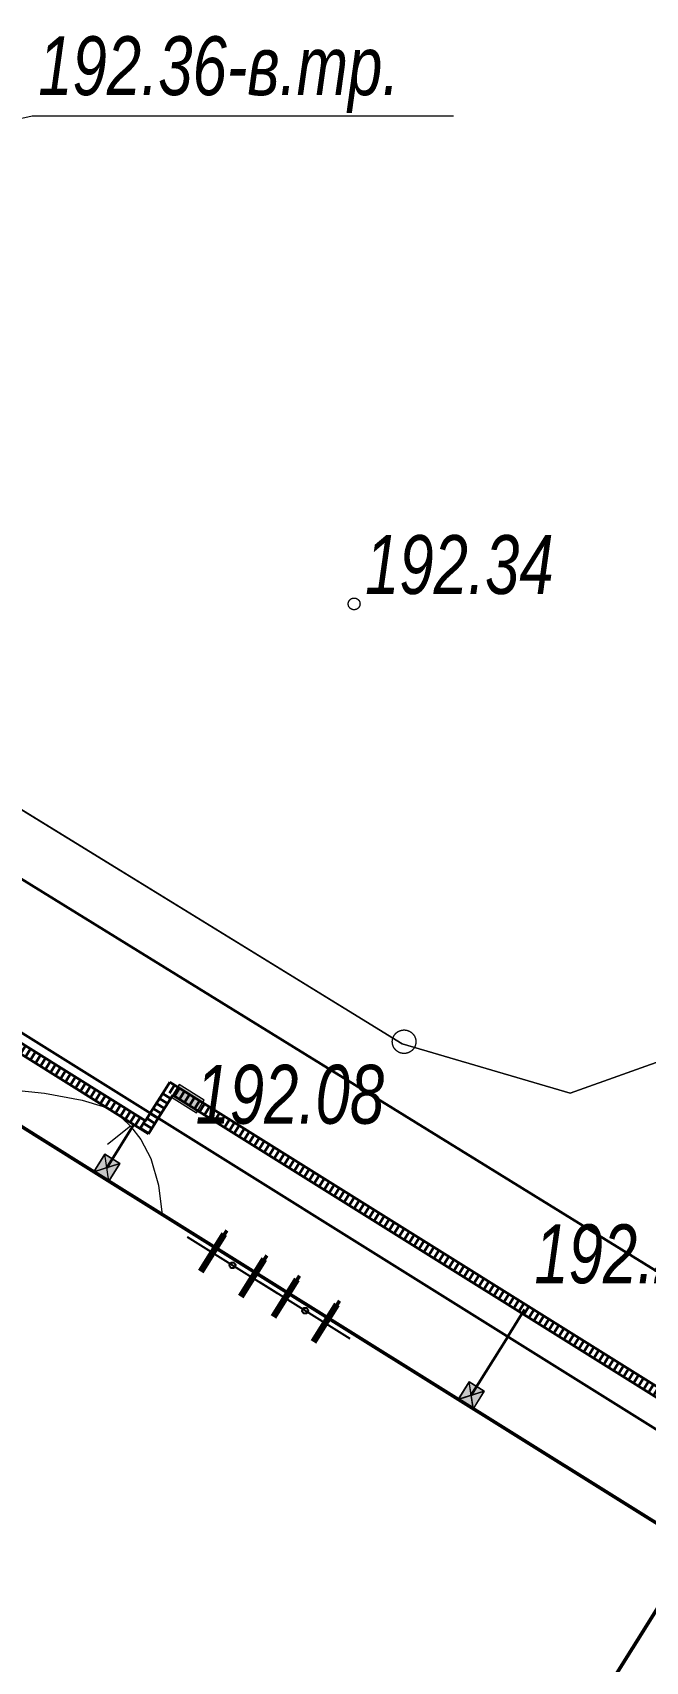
# Model space of a CAD drawing. Header units: millimetres. Extents: x -38151500 to -27467627, y -20617104 to -20349562.
# Drawn here: x -27501539 to -27491127, y -20485120 to -20457442 of the extents above; entities that cross this region are included whole.
import ezdxf
from ezdxf.xclip import XClip

# ---------------------------------------------------------------- set-up
doc = ezdxf.new("R2010")
doc.units = ezdxf.units.MM
doc.header["$MEASUREMENT"] = 0
doc.header["$XCLIPFRAME"] = 0
doc.linetypes.add('Wipeout_Contour', pattern=[1000, 0, -1000])
for name, color, linetype in [('!!! ПОДОСНОВА', 7, 'Continuous'), ('ГП_Сети канализации К2 ливневка', 7, 'Continuous'), ('Дренаж', 7, 'Continuous'), ('ЛИВНЕВКА лотки', 7, 'Continuous'), ('Ливневка трубы', 7, 'Continuous'), ('Новый_ГП_Сети канализации К2 ливневка', 7, 'Continuous')]:
    doc.layers.add(name, color=color, linetype=linetype)
for name, color, linetype, lineweight in [('ГП_Сети канализации К2 ливневка_Ном._пера__140', 140, 'Continuous', 40), ('ГП_Сети канализации К2 ливневка_Ном._пера__180', 5, 'Continuous', 13), ('ГП_Сети канализации К2 ливневка_Ном._пера__4', 5, 'Continuous', 40), ('ЛИВНЕВКА лотки_Ном._пера__220', 220, 'Continuous', 13), ('ЛИВНЕВКА лотки_Ном._пера__5', 5, 'Continuous', 30), ('Ливневка трубы_Ном._пера__4', 5, 'Continuous', 40), ('Новый_Defpoints_Ном._пера__16', 16, 'Continuous', 20), ('Новый_Defpoints_Ном._пера__7', 7, 'Continuous', 25), ('Новый_ГП_Граница участка_Ном._пера__1', 1, 'Continuous', 40), ('Новый_ГП_Здание сооружение_Ном._пера__22', 22, 'Continuous', 50), ('Новый_ГП_Сети канализации К2 ливневка_Ном._пера__7', 7, 'Continuous', 25), ('Новый_ГТ-сооружение_ ограждение_Ном._пера__19', 7, 'Continuous', 90), ('Чертеж_1_Новофедоровское_снт 28_07$0$tp_отметки_новые_Ном._пера__253', 252, 'Continuous', 18), ('Чертеж_1_Новый_ГП_Топография_Ном._пера__253', 252, 'Continuous', 18), ('Чертеж_1_Новый_Новофедоровское_снт 28_07$0$tp_Ограждения ДЕР_Ном._пера__253', 252, 'Continuous', 18), ('Чертеж_1_Новый_Новофедоровское_снт 28_07$0$tp_Ограждения рабица_Ном._пера__253', 252, 'Continuous', 18), ('Чертеж_1_Новый_Новофедоровское_снт 28_07$0$tp_отметки_новые_Ном._пера__253', 252, 'Continuous', 18), ('Чертеж_1_Новый_Новофедоровское_снт 28_07$0$tp_отметки_новые_Ном._пера__7', 7, 'Continuous', 18), ('Чертеж_1_Новый_Новофедоровское_снт 28_07$0$tp_рельеф_Ном._пера__253', 252, 'Continuous', 18)]:
    doc.layers.add(name, color=color, linetype=linetype, lineweight=lineweight)
doc.layers.add('Дренаж_Ном._пера__20', color=7, linetype='Continuous', lineweight=40, true_color=0xe15500)
doc.styles.add('РЎР“Р•РќР•Р\xa0РР\xa0_РЎРўРР›Р¬_1', font='arial.ttf', dxfattribs={"width": 0.75})
pattern_1 = [(237.9929, (-27481503.86, -20487316.09), (-84.79827, 53.0024), [])]
pattern_2 = [(328.0009, (-27481503.86, -20487316.09), (52.9906, 84.80564), [])]

# ---------------------------------------------------------------- blocks, each defined once
blk = doc.blocks.new('Чертеж_8_1', base_point=(10580873, 0))
at = {"layer": 'Чертеж_1_Новый_ГП_Топография_Ном._пера__253', "color": 252, "lineweight": 18, "flags": 128}
for points in [[(-27541327, -20517064), (-27541287, -20517000), (-27530800, -20499900), (-27504630, -20516708), (-27493069, -20500671), (-27483153, -20487867), (-27484907, -20480650), (-27486912, -20473503), (-27492405, -20475465), (-27495260, -20474628), (-27509531, -20465849), (-27499582, -20449640), (-27507191, -20444942), (-27548222, -20512686)], [(-27510357, -20466500), (-27490957, -20478480), (-27488487, -20474480), (-27484047, -20486530), (-27493777, -20500140), (-27492917, -20500700), (-27504277, -20516190), (-27504607, -20516730), (-27504877, -20516560), (-27529357, -20500980), (-27518677, -20483870), (-27520387, -20482750)]]:
    blk.add_lwpolyline(points, close=True, dxfattribs=at)
at = {"layer": 'Чертеж_1_Новый_Новофедоровское_снт 28_07$0$tp_Ограждения ДЕР_Ном._пера__253', "color": 252, "lineweight": 18, "flags": 128}
blk.add_lwpolyline([(-27492405, -20475465), (-27486912, -20473503), (-27484906, -20480652), (-27483153, -20487867), (-27493069, -20500671), (-27502827, -20513890), (-27503074, -20514232)], dxfattribs=at)
at = {"layer": 'Чертеж_1_Новый_Новофедоровское_снт 28_07$0$tp_Ограждения рабица_Ном._пера__253', "color": 252, "lineweight": 18, "flags": 128}
blk.add_lwpolyline([(-27509532, -20465851), (-27495260, -20474628), (-27492405, -20475465)], dxfattribs=at)
at = {"layer": 'Чертеж_1_Новый_Новофедоровское_снт 28_07$0$tp_отметки_новые_Ном._пера__253', "color": 252, "lineweight": 18, "flags": 128}
blk.add_lwpolyline([(-27494387, -20458862), (-27501547, -20458862), (-27506874, -20460053)], dxfattribs=at)
at = {"layer": 'Чертеж_1_Новый_Новофедоровское_снт 28_07$0$tp_отметки_новые_Ном._пера__253', "color": 252, "lineweight": 18}
blk.add_circle((-27496076, -20467150), 100, dxfattribs=at)
at = {"layer": 'Чертеж_1_Новый_Новофедоровское_снт 28_07$0$tp_отметки_новые_Ном._пера__7', "color": 7, "lineweight": 18}
blk.add_circle((-27495227, -20474590), 200, dxfattribs=at)
at = {"layer": 'Чертеж_1_Новый_Новофедоровское_снт 28_07$0$tp_рельеф_Ном._пера__253', "color": 252, "lineweight": 18, "flags": 128}
for points in [[(-27502320, -20475361), (-27501334, -20475466), (-27500699, -20475582), (-27500341, -20475689), (-27500168, -20475770), (-27500103, -20475814), (-27500021, -20475883), (-27499875, -20476025), (-27499698, -20476250), (-27499529, -20476576), (-27499402, -20477027), (-27499338, -20477530), (-27499303, -20478091), (-27499263, -20478713), (-27499270, -20479340), (-27499353, -20480193), (-27499490, -20481206), (-27499658, -20482311), (-27499834, -20483439), (-27499996, -20484524), (-27500120, -20485499)], [(-27499875, -20476025), (-27500265, -20476338)]]:
    blk.add_lwpolyline(points, dxfattribs=at)
at = {"layer": 'Чертеж_1_Новофедоровское_снт 28_07$0$tp_отметки_новые_Ном._пера__253', "color": 252, "lineweight": 18, "char_height": 1000, "attachment_point": 7, "style": 'РЎР“Р•РќР•Р\xa0РР\xa0_РЎРўРР›Р¬_1'}
for s, insert in [('\\A1;{\\pql;\\fArial|b0|i1|c204|p0;\\W0.750000;192.36-в.тр.}', (-27501443, -20458807)), ('\\A1;{\\pql;\\fArial|b0|i1|c204|p0;\\W0.750000;192.34}', (-27495890, -20466996)), ('\\A1;{\\pql;\\fArial|b0|i1|c204|p0;\\W0.750000;192.08}', (-27498770, -20475997)), ('\\A1;{\\pql;\\fArial|b0|i1|c204|p0;\\W0.750000;192.25}', (-27493014, -20478708))]:
    blk.add_mtext(s, dxfattribs=dict(at, insert=insert))
blk = doc.blocks.new('Стена_73_2', base_point=(-27488385, -20482041))
at = {"layer": 'ЛИВНЕВКА лотки_Ном._пера__5', "linetype": 'Continuous', "lineweight": 30}
h = blk.add_hatch(dxfattribs=at)
h.set_pattern_fill('Настил_01_90_гр_0002', color=5, style=0, pattern_type=2)
h.set_pattern_definition(pattern_1)
h.paths.add_polyline_path([(-27499209, -20475276), (-27499294, -20475412), (-27499158, -20475497)])
h = blk.add_hatch(dxfattribs=at)
h.set_pattern_fill('Настил_01_90_гр_0002', color=5, style=0, pattern_type=2)
h.set_pattern_definition(pattern_1)
h.paths.add_polyline_path([(-27499073, -20475361), (-27499209, -20475276), (-27499158, -20475497)])
h = blk.add_hatch(dxfattribs=at)
h.set_pattern_fill('Настил_01_90_гр_0002', color=5, style=0, pattern_type=2)
h.set_pattern_definition(pattern_1)
h.paths.add_polyline_path([(-27499158, -20475497), (-27488523, -20482144), (-27488586, -20481916), (-27499073, -20475361)])
at = {"layer": 'ЛИВНЕВКА лотки_Ном._пера__5', "color": 5, "lineweight": 30, "flags": 128}
for points in [[(-27499209, -20475276), (-27499294, -20475412)], [(-27488586, -20481916), (-27499209, -20475276)], [(-27499158, -20475497), (-27488523, -20482144)]]:
    blk.add_lwpolyline(points, dxfattribs=at)
blk = doc.blocks.new('Стена_74_2', base_point=(-27499209, -20475276))
at = {"layer": 'ЛИВНЕВКА лотки_Ном._пера__5', "linetype": 'Continuous', "lineweight": 30}
h = blk.add_hatch(dxfattribs=at)
h.set_pattern_fill('Настил_01_90_гр_0002', color=5, style=0, pattern_type=2)
h.set_pattern_definition(pattern_2)
h.paths.add_polyline_path([(-27499294, -20475412), (-27499539, -20475805), (-27499404, -20475890), (-27499158, -20475497)])
h = blk.add_hatch(dxfattribs=at)
h.set_pattern_fill('Настил_01_90_гр_0002', color=5, style=0, pattern_type=2)
h.set_pattern_definition(pattern_2)
h.paths.add_polyline_path([(-27499619, -20475933), (-27499704, -20476069), (-27499568, -20476153)])
h = blk.add_hatch(dxfattribs=at)
h.set_pattern_fill('Настил_01_90_гр_0002', color=5, style=0, pattern_type=2)
h.set_pattern_definition(pattern_2)
h.paths.add_polyline_path([(-27499484, -20476018), (-27499404, -20475891), (-27499540, -20475806), (-27499619, -20475933)])
h = blk.add_hatch(dxfattribs=at)
h.set_pattern_fill('Настил_01_90_гр_0002', color=5, style=0, pattern_type=2)
h.set_pattern_definition(pattern_2)
h.paths.add_polyline_path([(-27499484, -20476018), (-27499619, -20475933), (-27499568, -20476153)])
at = {"layer": 'ЛИВНЕВКА лотки_Ном._пера__5', "color": 5, "lineweight": 30}
for p, q in [((-27499404, -20475891), (-27499540, -20475806)), ((-27499539, -20475805), (-27499404, -20475890))]:
    blk.add_line(p, q, dxfattribs=at)
at = {"layer": 'ЛИВНЕВКА лотки_Ном._пера__5', "color": 5, "lineweight": 30, "flags": 128}
for points in [[(-27499294, -20475412), (-27499539, -20475805)], [(-27499404, -20475890), (-27499158, -20475497)], [(-27499540, -20475806), (-27499619, -20475933)], [(-27499568, -20476153), (-27499404, -20475891)], [(-27499568, -20476153), (-27499704, -20476069)]]:
    blk.add_lwpolyline(points, dxfattribs=at)
blk = doc.blocks.new('Стена_75_2', base_point=(-27499619, -20475933))
at = {"layer": 'ЛИВНЕВКА лотки_Ном._пера__5', "linetype": 'Continuous', "lineweight": 30}
h = blk.add_hatch(dxfattribs=at)
h.set_pattern_fill('Настил_01_90_гр_0002', color=5, style=0, pattern_type=2)
h.set_pattern_definition([(237.97854, (-27481503.86, -20487316.09), (-84.78496, 53.02368), [])])
h.paths.add_polyline_path([(-27499619, -20475933), (-27506093, -20471885), (-27506177, -20472020), (-27499704, -20476069)])
at = {"layer": 'ЛИВНЕВКА лотки_Ном._пера__5', "color": 5, "lineweight": 30, "flags": 128}
for points in [[(-27506177, -20472020), (-27499704, -20476069)], [(-27499619, -20475933), (-27506093, -20471885)]]:
    blk.add_lwpolyline(points, dxfattribs=at)
blk = doc.blocks.new('Стена_80_2', base_point=(-27500276, -20476730))
at = {"layer": 'Ливневка трубы_Ном._пера__4', "color": 5, "lineweight": 40, "flags": 128}
for points in [[(-27500276, -20476730), (-27499820, -20475996)], [(-27499820, -20475996), (-27500276, -20476730)]]:
    blk.add_lwpolyline(points, dxfattribs=at)
blk = doc.blocks.new('Стена_81_2', base_point=(-27494085, -20480597))
at = {"layer": 'Ливневка трубы_Ном._пера__4', "color": 5, "lineweight": 40, "flags": 128}
for points in [[(-27493465, -20479601), (-27493179, -20479139)], [(-27493179, -20479139), (-27493465, -20479601)], [(-27494085, -20480597), (-27493466, -20479602)], [(-27493466, -20479602), (-27494085, -20480597)]]:
    blk.add_lwpolyline(points, dxfattribs=at)
blk = doc.blocks.new('Стена_93_2', base_point=(-27497009, -20500086))
at = {"layer": 'Дренаж_Ном._пера__20', "linetype": 'Continuous', "lineweight": 40, "true_color": 0xe15500}
for points in [[(-27486809, -20483761), (-27497009, -20500085), (-27497008, -20500085), (-27486808, -20483761)], [(-27486809, -20483760), (-27486809, -20483761), (-27486808, -20483761)]]:
    blk.add_hatch(color=32, dxfattribs=at).paths.add_polyline_path(points)
at = {"layer": 'Дренаж_Ном._пера__20', "color": 32, "lineweight": 40, "true_color": 0xe15500, "flags": 128}
for points in [[(-27486809, -20483761), (-27497009, -20500085)], [(-27497008, -20500085), (-27486808, -20483761)], [(-27486808, -20483761), (-27486809, -20483760)]]:
    blk.add_lwpolyline(points, dxfattribs=at)
blk = doc.blocks.new('Стена_94_2', base_point=(-27486808, -20483761))
at = {"layer": 'Дренаж_Ном._пера__20', "linetype": 'Continuous', "lineweight": 40, "true_color": 0xe15500}
blk.add_hatch(color=32, dxfattribs=at).paths.add_polyline_path([(-27507074, -20471098), (-27507074, -20471098), (-27486809, -20483761), (-27486809, -20483760)])
at = {"layer": 'Дренаж_Ном._пера__20', "color": 32, "lineweight": 40, "true_color": 0xe15500, "flags": 128}
for points in [[(-27486809, -20483760), (-27507074, -20471098)], [(-27507074, -20471098), (-27486809, -20483761)]]:
    blk.add_lwpolyline(points, dxfattribs=at)
blk = doc.blocks.new('Стена_100_2', base_point=(-27498649, -20475626))
at = {"layer": 'ЛИВНЕВКА лотки_Ном._пера__220', "linetype": 'Continuous', "lineweight": 13}
blk.add_hatch(color=220, dxfattribs=at).paths.add_polyline_path([(-27498623, -20475584), (-27499047, -20475319), (-27499179, -20475530), (-27498755, -20475796)])
at = {"layer": 'ЛИВНЕВКА лотки_Ном._пера__220', "color": 220, "lineweight": 13, "flags": 128}
for points in [[(-27499047, -20475319), (-27499179, -20475530)], [(-27498623, -20475584), (-27499047, -20475319)], [(-27499179, -20475530), (-27498755, -20475796)], [(-27498755, -20475796), (-27498623, -20475584)]]:
    blk.add_lwpolyline(points, dxfattribs=at)
blk = doc.blocks.new('Колонна_52_2', base_point=(-27494085, -20480597))
at = {"layer": 'ГП_Сети канализации К2 ливневка_Ном._пера__140', "linetype": 'Continuous', "lineweight": 40}
blk.add_hatch(color=140, dxfattribs=at).paths.add_polyline_path([(-27494050, -20480825), (-27493865, -20480528), (-27494119, -20480369), (-27494305, -20480666)])
at = {"layer": 'ГП_Сети канализации К2 ливневка_Ном._пера__180', "color": 5, "lineweight": 13}
for p, q in [((-27494050, -20480825), (-27494119, -20480369)), ((-27493865, -20480528), (-27494305, -20480666))]:
    blk.add_line(p, q, dxfattribs=at)
at = {"layer": 'ГП_Сети канализации К2 ливневка_Ном._пера__180', "color": 5, "lineweight": 13, "flags": 128}
blk.add_lwpolyline([(-27494050, -20480825), (-27493865, -20480528), (-27494119, -20480369), (-27494305, -20480666)], close=True, dxfattribs=at)
blk = doc.blocks.new('Колонна_53_2', base_point=(-27500276, -20476730))
at = {"layer": 'ГП_Сети канализации К2 ливневка_Ном._пера__140', "linetype": 'Continuous', "lineweight": 40}
blk.add_hatch(color=140, dxfattribs=at).paths.add_polyline_path([(-27500241, -20476957), (-27500056, -20476660), (-27500311, -20476502), (-27500496, -20476799)])
at = {"layer": 'ГП_Сети канализации К2 ливневка_Ном._пера__180', "color": 5, "lineweight": 13}
for p, q in [((-27500241, -20476957), (-27500311, -20476502)), ((-27500056, -20476660), (-27500496, -20476799))]:
    blk.add_line(p, q, dxfattribs=at)
at = {"layer": 'ГП_Сети канализации К2 ливневка_Ном._пера__180', "color": 5, "lineweight": 13, "flags": 128}
blk.add_lwpolyline([(-27500241, -20476957), (-27500056, -20476660), (-27500311, -20476502), (-27500496, -20476799)], close=True, dxfattribs=at)

msp = doc.modelspace()

# ---------------------------------------------------------------- linework, layer by layer
at = {"layer": 'Новый_Defpoints_Ном._пера__16', "color": 16, "lineweight": 20}
msp.add_lwpolyline([(-27497436.38, -20498226.87), (-27497478.72, -20498200.09), (-27498432.51, -20499726.47), (-27502350.59, -20497278.35), (-27501687.92, -20496218.51), (-27504978.75, -20494162.42), (-27505747.34, -20495392.47), (-27511802.19, -20491608.97), (-27511033.79, -20490378.81), (-27515654.47, -20487470.61), (-27514630.79, -20485831.75), (-27514673.04, -20485805.01), (-27506644.43, -20472957.63), (-27490277.59, -20483184.77), (-27491893.41, -20485770.62), (-27490283.9, -20486777.3)], close=True, dxfattribs=at)

# ---------------------------------------------------------------- block references
at = {"layer": '!!! ПОДОСНОВА', "color": 252, "lineweight": 40}
ref = msp.add_blockref('Чертеж_8_1', (10580873.24, 0), dxfattribs=at)
XClip(ref).set_block_clipping_path([(-27575900.6909502111, -20418838.4532491304), (-27575900.6909502111, -20510095.8116091713), (-27553320.1213008389, -20510095.8116091713), (-27547926.9836165011, -20521215.6831232607), (-27462561.11998678, -20521215.6831232607), (-27462561.11998678, -20418721.7424019799)])

# ---------------------------------------------------------------- next in the draw order: wipeouts: each hides what was drawn before it
at = {"color": 254, "linetype": 'Wipeout_Contour', "lineweight": 0, "ltscale": 377237676.5808629}
msp.add_wipeout([(-27506644.92, -20472957.33), (-27510327.85, -20478851.26), (-27510344.81, -20478840.67), (-27514673.2, -20485805.26), (-27510043.82, -20488698.01), (-27510785.71, -20489885.28), (-27504644.88, -20493722.51), (-27497462.96, -20498269.21), (-27490330.26, -20486760.15), (-27491899.14, -20485779.8), (-27490277.59, -20483184.77)], dxfattribs=at).dxf.layer = 'Новый_ГП_Сети канализации К2 ливневка'

# ---------------------------------------------------------------- next in the draw order: hatches: boundary and pattern name
at = {"layer": 'ГП_Сети канализации К2 ливневка_Ном._пера__4', "linetype": 'Continuous', "lineweight": 0, "true_color": 0x5fbfff}
for points in [[(-27500241.82, -20476958.27), (-27500496.34, -20476799.49), (-27500310.57, -20476501.72), (-27500056.05, -20476660.5)], [(-27494050.67, -20480825.8), (-27494305.19, -20480667.02), (-27494119.42, -20480369.25), (-27493864.9, -20480528.03)]]:
    msp.add_hatch(color=151, dxfattribs=at).paths.add_polyline_path(points)

# ---------------------------------------------------------------- next in the draw order: linework, layer by layer
at = {"layer": 'ГП_Сети канализации К2 ливневка_Ном._пера__180', "color": 5, "lineweight": 13}
for points in [[(-27500496.34, -20476799.49), (-27500056.07, -20476660.41), (-27500241.82, -20476958.27), (-27500310.64, -20476501.67), (-27500496.34, -20476799.49), (-27500310.64, -20476501.67), (-27500056.07, -20476660.41), (-27500241.82, -20476958.27)], [(-27494305.19, -20480667.02), (-27493864.92, -20480527.93), (-27494050.67, -20480825.8), (-27494119.49, -20480369.2), (-27494305.19, -20480667.02), (-27494119.49, -20480369.2), (-27493864.92, -20480527.93), (-27494050.67, -20480825.8)]]:
    msp.add_lwpolyline(points, close=True, dxfattribs=at)
at = {"layer": 'ГП_Сети канализации К2 ливневка_Ном._пера__180', "color": 5, "lineweight": 13, "flags": 128}
for points in [[(-27500241.82, -20476958.27), (-27500496.34, -20476799.49), (-27500310.57, -20476501.72), (-27500056.05, -20476660.5)], [(-27494050.67, -20480825.8), (-27494305.19, -20480667.02), (-27494119.42, -20480369.25), (-27493864.9, -20480528.03)]]:
    msp.add_lwpolyline(points, close=True, dxfattribs=at)
at = {"layer": 'Новый_Defpoints_Ном._пера__7', "color": 7, "lineweight": 25}
for points in [[(-27497378.05, -20478866.15), (-27498904.69, -20477912.56)], [(-27496144.14, -20479637.19), (-27497670.78, -20478683.59)]]:
    msp.add_lwpolyline(points, dxfattribs=at)
for centre in [(-27498141.37, -20478389.36), (-27496907.46, -20479160.39)]:
    msp.add_circle(centre, 50, dxfattribs=at)
at = {"layer": 'Новый_ГП_Граница участка_Ном._пера__1', "color": 1, "lineweight": 40}
msp.add_lwpolyline([(-27510356.76, -20466500), (-27490956.76, -20478480), (-27488486.76, -20474480), (-27484046.76, -20486530), (-27493776.76, -20500140), (-27492916.76, -20500700), (-27504276.76, -20516190), (-27504606.76, -20516730), (-27504876.76, -20516560), (-27529356.76, -20500980), (-27518676.76, -20483870), (-27520386.76, -20482750)], close=True, dxfattribs=at)
at = {"layer": 'Новый_ГП_Здание сооружение_Ном._пера__22', "color": 22, "lineweight": 50}
for p, q in [((-27498396.39, -20478052.16), (-27498237.41, -20477797.74)), ((-27497717.95, -20478476.09), (-27497558.98, -20478221.68)), ((-27497162.48, -20478823.19), (-27497003.5, -20478568.78)), ((-27496484.04, -20479247.13), (-27496325.06, -20478992.71))]:
    msp.add_line(p, q, dxfattribs=at)
msp.add_lwpolyline([(-27491893.84, -20485771.31), (-27490277.59, -20483184.77), (-27500623.78, -20476719.76), (-27506644.92, -20472957.33), (-27510671.46, -20479403.02), (-27508976.21, -20480462.33), (-27510857.42, -20483472.9), (-27512553.52, -20482413.06), (-27514673.2, -20485805.26)], dxfattribs=at)
at = {"layer": 'Новый_ГП_Сети канализации К2 ливневка_Ном._пера__7', "color": 7, "lineweight": 25, "flags": 128}
msp.add_lwpolyline([(-27506644.92, -20472957.33), (-27510327.85, -20478851.26), (-27510344.81, -20478840.67), (-27514673.2, -20485805.26), (-27510043.82, -20488698.01), (-27510785.71, -20489885.28), (-27504644.88, -20493722.51), (-27497462.96, -20498269.21), (-27490330.26, -20486760.15), (-27491899.14, -20485779.8), (-27490277.59, -20483184.77)], close=True, dxfattribs=at)
at = {"layer": 'Новый_ГТ-сооружение_ ограждение_Ном._пера__19', "color": 7, "lineweight": 90}
for p, q in [((-27498281.95, -20477859.4), (-27498679.31, -20478495.49)), ((-27497603.43, -20478283.22), (-27498000.77, -20478919.32)), ((-27497048.04, -20478630.43), (-27497445.4, -20479266.52)), ((-27496369.52, -20479054.25), (-27496766.86, -20479690.35))]:
    msp.add_line(p, q, dxfattribs=at)

# ---------------------------------------------------------------- next in the draw order: block references
at = {"layer": 'ГП_Сети канализации К2 ливневка', "color": 32, "lineweight": 40, "true_color": 0xe15500}
for name, p in [('Колонна_53_2', (-27500275.95, -20476729.54)), ('Колонна_52_2', (-27494084.8, -20480597.07))]:
    msp.add_blockref(name, p, dxfattribs=at)
at = {"layer": 'Дренаж', "color": 32, "lineweight": 40, "true_color": 0xe15500}
for name, p in [('Стена_94_2', (-27486807.84, -20483761.02)), ('Стена_93_2', (-27497008.79, -20500085.94))]:
    msp.add_blockref(name, p, dxfattribs=at)
at = {"layer": 'ЛИВНЕВКА лотки', "color": 5, "lineweight": 30}
for name, p in [('Стена_75_2', (-27499619.17, -20475932.93)), ('Стена_74_2', (-27499208.75, -20475276.08)), ('Стена_73_2', (-27488385.45, -20482041.09))]:
    msp.add_blockref(name, p, dxfattribs=at)
at = {"layer": 'ЛИВНЕВКА лотки', "color": 220, "lineweight": 13}
msp.add_blockref('Стена_100_2', (-27498649.05, -20475625.91), dxfattribs=at)
at = {"layer": 'Ливневка трубы', "color": 5, "lineweight": 40}
for name, p in [('Стена_80_2', (-27500276.2, -20476729.95)), ('Стена_81_2', (-27494085.06, -20480597.48))]:
    msp.add_blockref(name, p, dxfattribs=at)

doc.saveas('drawing.dxf')
